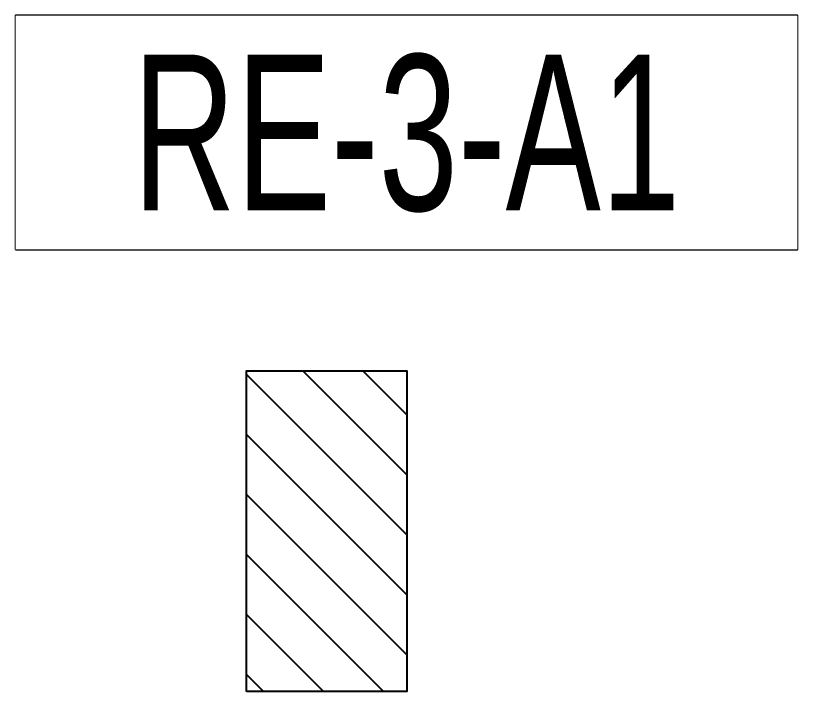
# Model space of a CAD drawing. Header units: millimetres. Extents: x 35956 to 501590, y -530175 to 1059940.
# Drawn here: x 266632 to 268386, y 229300 to 230817 of the extents above; entities that cross this region are included whole.
import ezdxf
from ezdxf.enums import TextEntityAlignment as Align

# ---------------------------------------------------------------- set-up
doc = ezdxf.new("R2010")
doc.units = ezdxf.units.MM
doc.header["$LTSCALE"] = 150
doc.set_wipeout_variables(frame=1)
doc.layers.add('------01 Distribution Panel', color=3, linetype='Continuous')
doc.styles.add('ELEC', font='')
doc.styles.get('ELEC').set_extended_font_data('Dotum')

# ---------------------------------------------------------------- blocks, each defined once
blk = doc.blocks.new('A02')
h = blk.add_hatch()
h.set_pattern_fill('ANSI31', color=256, scale=25, style=0)
h.set_pattern_definition([(45, (-2000, -19200), (-56.1266, 56.1266), [])])
h.paths.add_polyline_path([(-300, 300), (-300, 0), (300, 0), (300, 300)])
blk.add_lwpolyline([(300, 0), (-300, 0), (-300, 300), (300, 300)], close=True)

msp = doc.modelspace()

# ---------------------------------------------------------------- linework, layer by layer
at = {"layer": '------01 Distribution Panel', "color": 1, "elevation": 0}
msp.add_lwpolyline([(266631.6, 230292.3), (268386.4, 230292.3), (268386.4, 230817.3), (266631.6, 230817.3)], close=True, dxfattribs=at)

# ---------------------------------------------------------------- block references
at = {"layer": '------01 Distribution Panel', "xscale": 1.2, "yscale": 1.2, "zscale": 1.2, "rotation": 270}
msp.add_blockref('A02', (267150, 229660), dxfattribs=at)

# ---------------------------------------------------------------- next in the draw order: wipeouts: each hides what was drawn before it
at = {"color": 1}
msp.add_wipeout([(266631.6, 230292.3), (268386.4, 230292.3), (268386.4, 230817.3), (266631.6, 230817.3)], dxfattribs=at).dxf.layer = '------01 Distribution Panel'

# ---------------------------------------------------------------- next in the draw order: texts
at = {"layer": '------01 Distribution Panel', "style": 'ELEC', "width": 0.7}
msp.add_text('RE-3-A1', height=350, dxfattribs=at).set_placement((267509, 230554.8), align=Align.MIDDLE_CENTER)

doc.saveas('drawing.dxf')
